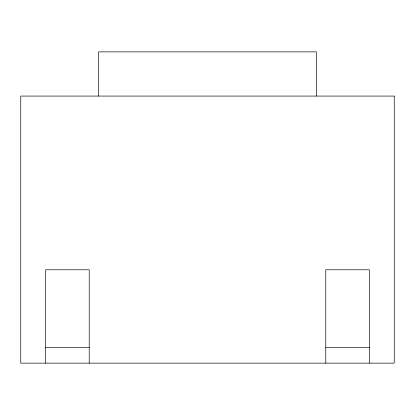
<?xml version="1.0" encoding="UTF-8"?>
<svg xmlns="http://www.w3.org/2000/svg" width="415" height="415" viewBox="0 0 415 415"><rect width="100%" height="100%" fill="white"/><g stroke="black" fill="none" stroke-linecap="round" stroke-linejoin="round"><path stroke-width="0.62" d="M45.65 347.563L89.225 347.563M325.775 347.563L369.35 347.563M369.35 363.125L369.35 269.786L325.775 269.786L325.775 363.125M316.432 96.073L316.432 51.875L98.568 51.875L98.568 96.073M89.225 363.125L89.225 269.786L45.65 269.786L45.65 363.125M394.25 96.073L20.75 96.073L20.75 363.125L394.25 363.125L394.25 96.073"/></g></svg>
